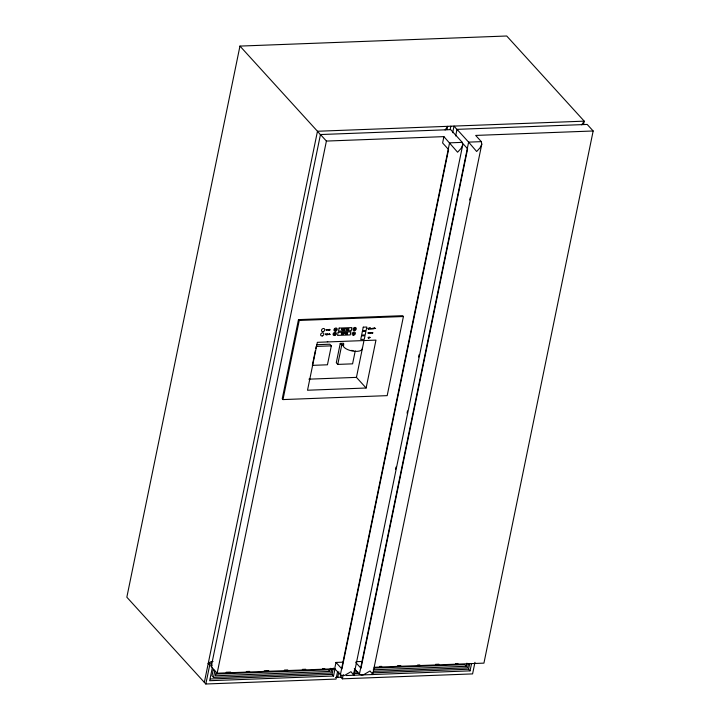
<?xml version="1.0" encoding="UTF-8"?>
<svg xmlns="http://www.w3.org/2000/svg" width="720" height="720" viewBox="0 0 720 720"><rect width="100%" height="100%" fill="white"/><g stroke="black" fill="none" stroke-linecap="round" stroke-linejoin="round"><path stroke-width="1.08" d="M462.735 144.882L462.267 142.362L450.666 129.618L320.463 134.541L211.23 666.684L217.17 673.209L334.674 668.772L341.37 675.612L344.682 675.378L350.964 671.688L353.853 675.333L462.735 144.882L461.025 148.491L457.596 152.217L443.907 136.629L326.403 141.066L320.463 134.541L321.066 135.27M372.69 674.424L481.788 144.162L481.329 141.642L475.668 135.423L593.163 130.986L483.93 663.129L374.265 667.269M328.203 330.012C329.31 329.769 326.115 329.922 327.969 330.003M328.203 334.512C329.238 333.891 327.537 334.692 327.978 334.512M369.927 337.455L369.585 337.077L369.423 337.869L370.071 337.464M371.241 333.045L371.385 332.946M371.898 328.455L371.142 328.851L371.826 328.833M368.676 332.946C368.118 333.315 370.278 333.171 368.496 332.946M371.88 332.883L371.772 332.883M372.933 328.572L372.771 328.635M375.633 328.464L375.471 328.536M326.709 329.697L326.646 330.021M583.542 124.461L584.226 121.158L506.718 36L239.958 46.089L126.837 597.195L205.83 684L336.042 679.077L337.554 671.697M204.345 682.362L317.466 131.256L239.958 46.089M205.83 684L209.727 665.037L208.233 663.399L210.357 661.968L213.057 661.428M212.256 668.079L209.664 680.715L333.513 676.026L335.025 668.664M213.489 677.421L214.776 671.13L213.291 669.492L211.995 675.783L213.489 677.421L330.984 672.984L331.848 668.781M216.045 672.651L215.397 675.783L329.724 671.454L330.363 668.331M217.17 673.209L326.403 141.066M298.476 319.626L282.24 398.763L282.978 399.582L387.18 395.64L403.425 316.512L402.678 315.693L298.476 319.626L299.223 320.445L403.425 316.512M282.978 399.582L299.223 320.445M315.36 350.631L312.336 365.364L327.438 364.797L331.326 345.852L329.841 344.214L316.89 344.7M315.792 348.525L316.224 346.419L331.326 345.852M326.511 334.71L326.277 334.224L326.376 334.746L327.618 334.161L327.582 334.683L327.483 333.9L327.321 334.692M335.475 333.909L335.529 334.413M336.438 329.301L336.492 329.814M335.628 334.413L335.637 333.9L334.692 333.936L334.746 334.449L335.403 333.909M336.591 329.805L335.655 329.328L335.709 329.841L336.366 329.301M342.162 328.878L341.928 330.021L342.279 328.878M341.604 333.09L341.37 334.233L341.73 333.09M343.44 343.242L340.263 343.368L336.285 362.763L337.77 364.401L352.584 363.843L355.239 350.91M344.007 329.139L343.845 329.949M343.449 333.342L343.287 334.161M343.845 333.009L343.611 334.143M337.77 364.401L341.757 345.006L340.263 343.368M345.159 328.932C344.412 330.183 343.8 329.85 345.159 328.752M347.328 328.689C347.049 327.663 346.482 330.84 347.094 329.823M346.779 332.901C346.869 334.359 345.132 334.602 346.176 332.784C347.301 332.118 344.628 334.449 346.545 334.035M346.986 333.054L347.175 333.729M347.922 329.634L347.994 329.787M348.093 328.815L347.553 328.599L348.093 328.635M347.517 333.027L347.049 333.738M348.273 329.616L348.678 329.265M348.435 328.806L348.624 329.481M366.129 388.017L307.521 390.231L317.358 342.324L375.966 340.11L366.129 388.017L356.445 377.37L363.816 341.442M368.478 337.905L368.325 337.167L368.172 337.914L369.405 337.356L368.847 337.977M368.586 337.896L368.856 337.374L368.748 337.896M370.71 332.694L370.242 333.297L370.782 332.766M373.914 328.239L373.428 328.743L374.058 328.23M374.364 328.221L374.463 328.743L374.787 328.203M374.904 328.203C376.092 328.572 373.338 328.041 374.256 328.356M333.513 676.026L332.019 674.388L333.315 668.079M334.674 668.772L335.979 662.436L343.386 662.157M443.907 136.629L442.611 142.965L448.569 149.517L341.937 668.988L335.979 662.436M446.994 129.636L447.669 126.324L584.226 121.158L581.652 124.821M337.716 677.313L338.85 671.814M450.162 129.501L450.846 126.198M340.335 674.991L449.568 142.848L462.267 142.362M474.966 662.319L472.59 673.902L342.387 678.825L340.893 677.187L341.325 675.081M452.664 132.696L454.023 126.081L457.56 130.239M342.387 678.825L343.251 674.613M455.643 135.963L457.002 129.357L587.205 124.434L593.163 130.986M395.532 469.305L395.982 467.1M407.052 413.172L407.502 410.967M418.572 357.039L419.022 354.843M372.906 674.613L370.026 670.968L363.735 674.658L361.908 675.027L359.388 674.271L468.621 142.128L457.002 129.357L457.605 130.086M469.71 200.043L470.16 197.838M373.248 669.807L466.272 666.288L466.92 663.156M468.396 663.615L467.541 667.809L373.536 671.364M471.573 663.489L470.061 670.86L468.576 669.222L469.656 663.957M445.095 130.005L447.678 126.333L317.466 131.256L321.03 135.423M481.788 144.162L480.078 147.771L476.658 151.497L468.621 142.128L481.329 141.642M329.967 329.985L330.147 329.922M329.967 334.485L330.156 334.431M370.908 328.725L371.061 328.698M344.61 333.144L344.466 333.612M348.714 328.959L348.696 329.121M327.033 334.647L326.943 334.179L326.862 334.728M343.971 329.292L344.277 328.806M343.422 333.504L343.719 333.018M211.23 666.684L212.166 665.775M342.729 328.86C341.973 329.679 343.611 330.471 342.594 330.012M344.304 328.779L344.169 329.931M342.18 333.072C342.918 332.1 342.027 335.124 342.036 334.224M344.646 332.955C342.252 334.647 345.663 332.397 344.007 333.504M342.045 333.72L342.675 333.675M347.076 329.337L346.527 329.283L347.229 329.175M343.287 333.657L343.197 333.036M346.941 333.396L347.4 333.504M326.16 334.368L325.773 334.755L326.196 334.215M341.757 345.006L343.872 344.925M308.889 379.17L356.445 377.37M208.233 663.399L211.608 663.264M209.727 665.037L211.968 664.947M356.085 661.671L362.439 661.437M226.125 672.273L230.616 672.102M246.303 671.508L249.669 671.382M264.24 670.833L268.722 670.662M284.409 670.068L287.775 669.942M302.346 669.384L305.712 669.258M322.524 668.628L324.765 668.538M379.494 666.459L381.735 666.378M397.422 665.784L400.788 665.658M417.6 665.019L419.841 664.938M435.537 664.344L438.894 664.218M455.706 663.579L457.947 663.498M216.153 674.055L328.239 669.825L329.724 671.454M373.995 668.079L464.787 664.65L466.272 666.288M354.186 670.527L356.436 670.437M353.394 672.129L357.867 671.958M353.646 673.569L359.226 673.353M372.618 672.849L468.576 669.222M210.402 678.987L332.019 674.388M346.212 675.54L470.061 670.86M335.601 677.394L340.893 677.187M461.664 142.245L467.622 148.797L360.99 668.268L355.734 662.49M354.303 668.682L359.388 674.271M362.349 347.877A9.855 4.167 11.6 0 1 351.513 350.829A9.855 4.167 11.6 0 1 343.773 343.719M353.151 350.64A8.712 3.681 11.6 0 1 351.657 350.361M327.753 341.649A1.782 0.756 11.6 0 1 327.321 341.64M334.602 334.08L334.161 334.413L334.602 334.08M335.565 329.481L335.151 329.841L335.565 329.481M369.027 328.563L368.586 328.896L369.027 328.563M325.512 334.431L325.836 333.999L325.512 334.431M372.51 328.599C371.943 329.067 372.105 327.816 372.438 328.608M372.537 333.009L372.969 332.793L372.546 332.946M329.373 329.913L329.742 329.607L329.373 329.913M329.382 334.413L329.742 334.116L329.382 334.413M353.304 333.765L353.907 333.207L353.304 333.765M354.105 329.04L354.708 328.482L354.105 329.04M354.411 333.558L353.853 334.161L354.411 333.558M355.212 328.842L354.654 329.436L355.212 328.842M369.909 332.946L369.612 333.315L369.909 332.946M369.378 328.725L369.945 328.113L369.378 328.725M369.738 333L369.351 333.54L369.738 333M326.169 329.85C326.43 331.092 326.871 328.599 326.169 329.85M334.107 334.008C333.567 335.385 333.558 333.027 334.107 334.008M335.079 329.4C334.566 330.759 334.512 328.428 335.079 329.4M368.406 332.901C367.929 334.287 367.794 331.947 368.406 332.901M329.193 329.373L329.04 330.12L329.193 329.373M329.193 333.882L329.04 334.629L329.193 333.882M338.175 332.334L337.545 335.403L350.244 334.917L350.874 331.857L338.175 332.334M339.147 328.086L338.526 331.155L351.225 330.669L351.855 327.609L339.147 328.086M343.494 329.481C343.224 331.2 344.043 327.321 343.494 329.481M342.936 333.684C342.666 335.412 343.485 331.533 342.936 333.684M347.229 332.883L346.995 334.017L347.229 332.883M348.678 328.635L348.444 329.769L348.678 328.635M361.458 335.907L360.729 339.444L364.284 339.309L365.004 335.772L361.458 335.907M362.358 331.515L361.629 335.061L365.184 334.926L365.904 331.38L362.358 331.515M363.258 327.159L362.529 330.705L366.075 330.57L366.804 327.024L363.258 327.159M368.064 328.23C367.785 329.706 369.027 328.176 368.064 328.23M369.234 328.14L369.072 328.932L369.234 328.14M370.305 328.14L370.44 328.878L370.305 328.14M372.15 332.712L372.411 333.216L372.15 332.712M373.095 328.266L372.987 328.788L373.095 328.266M342.009 328.743L342.54 328.788L342.009 328.743M342.9 328.716L343.44 328.752L342.9 328.716M342.765 329.364L343.305 329.4L342.765 329.364M341.451 332.955L341.991 333L341.451 332.955M323.199 331.605A1.782 1.395 -42.3 0 0 324.495 328.932A1.782 1.395 -42.3 0 0 321.687 329.706A1.782 1.395 -42.3 0 0 323.199 331.605M322.344 335.907A1.782 1.395 -42.3 0 0 323.595 333.234A1.782 1.395 -42.3 0 0 320.796 334.044A1.782 1.395 -42.3 0 0 322.344 335.907M335.682 331.128A1.782 1.395 -42.3 0 0 336.942 328.446A1.782 1.395 -42.3 0 0 334.134 329.256A1.782 1.395 -42.3 0 0 335.682 331.128M334.8 335.439A1.782 1.395 -42.3 0 0 336.051 332.766A1.782 1.395 -42.3 0 0 333.252 333.576A1.782 1.395 -42.3 0 0 334.8 335.439M354.726 330.543A1.782 1.395 -42.3 0 0 355.986 327.861A1.782 1.395 -42.3 0 0 353.178 328.671A1.782 1.395 -42.3 0 0 354.726 330.543M353.547 335.223A1.782 1.395 -42.3 0 0 355.248 332.703A1.782 1.395 -42.3 0 0 352.467 333.009A1.782 1.395 -42.3 0 0 353.547 335.223"/></g></svg>
